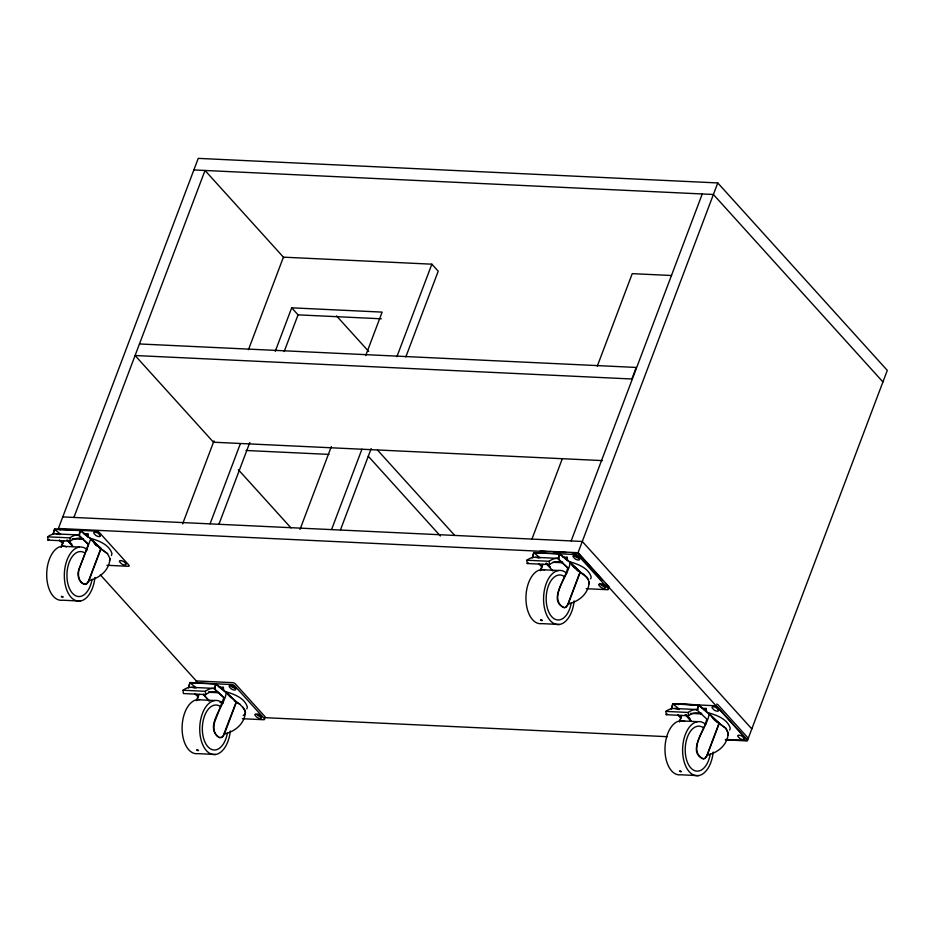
<?xml version="1.0" encoding="UTF-8"?>
<svg xmlns="http://www.w3.org/2000/svg" width="934" height="934" viewBox="0 0 934 934"><rect width="100%" height="100%" fill="white"/><g stroke="black" fill="none" stroke-linecap="round" stroke-linejoin="round"><path stroke-width="1.4" d="M106.966 565.28L128.11 566.284A2.253 0.922 20.7 0 0 128.915 565.198L99.237 532.392A2.253 0.922 20.7 0 0 96.33 531.142L54.441 529.088L53.098 534.353L54.662 529.356L80.184 530.57L78.911 535.567L88.403 544.37L79.215 535.591L80.546 530.314L90.808 538.813L78.584 570.417C76.915 575.577 79.238 584.007 85.543 584.275M88.403 544.37L80.406 565.619C77.65 570.884 76.962 581.076 84.142 584.17M242.373 718.713L263.516 719.717A2.253 0.922 20.7 0 0 264.322 718.631L234.644 685.825A2.253 0.922 20.7 0 0 231.737 684.575L189.847 682.52L188.505 687.786L190.081 682.789L215.591 684.003L214.318 689L224.113 697.815L214.622 689.023L215.952 683.746L226.215 692.246C225.701 705.275 202.83 727.142 219.548 737.603M223.81 697.803L215.812 719.052C213.349 724.107 212.368 732.77 218.124 736.938M586.202 588.7L607.357 589.704A2.253 0.922 20.7 0 0 608.151 588.618L578.485 555.812A2.253 0.922 20.7 0 0 575.566 554.551L533.676 552.496L532.345 557.773L533.909 552.776L559.431 553.979L558.158 558.987L567.65 567.79C566.261 578.204 546.974 601.718 564.79 607.684M567.65 567.79L558.45 558.999L559.793 553.734L570.044 562.221C569.833 574.76 547.464 596.978 563.389 607.59M719.122 723.149L698.83 704.901L672.714 703.664L671.383 708.929L672.947 703.944L698.469 705.147L697.196 710.155L706.688 718.946C705.649 729.291 685.941 752.851 703.827 758.852M708.999 713.611L709.081 713.389C708.871 725.928 686.502 748.146 702.426 758.758M698.83 704.901L697.196 710.155M88.952 580.656C99.786 577.877 109.08 570.627 110.025 558.672L107.562 553.699L98.969 547.406L107.562 553.699M111.426 555.508L111.963 553.535C109.056 544.277 98.198 540.494 89.664 538.101M246.833 708.941L247.37 706.968C244.463 697.71 233.605 693.927 225.071 691.534M568.199 604.064C579.022 601.298 588.327 594.047 589.261 582.092L586.809 577.13L577.154 570.254M590.662 578.917L591.199 576.955C588.292 567.685 577.434 563.903 568.911 561.521M727.761 735.221L728.298 733.248L725.846 728.298L717.254 721.982L725.835 728.286L728.298 733.248C727.364 745.215 718.059 752.465 707.236 755.232M729.699 730.084L730.236 728.123C727.329 718.853 716.471 715.07 707.949 712.689M109.476 560.634L110.025 558.672M588.724 584.054L589.261 582.092M61.084 547.137L62.59 543.144L59.426 540.214M61.387 547.149L63.745 540.903M73.903 517.436L205.013 170.467L283.924 257.726M85.251 584.252L86.839 583.797L88.707 581.298L101.094 548.527L90.726 539.035M86.535 583.785L88.415 581.287L100.802 548.515M182.644 523.857L214.003 440.848M248.456 349.69L283.411 257.165L431.847 264.182L438.209 271.21L405.823 356.928M210.092 523.764L240.377 443.638M275.273 351.289L291.688 307.823L382.134 312.108L365.708 355.562M219.023 523.997L249.81 442.518M284.193 351.523L298.051 314.851L291.688 307.823M196.502 700.57L197.996 696.577L194.832 693.647M196.794 700.582L199.152 694.336M226.133 692.468L236.209 701.948L240.155 704.493M300.024 529.403L331.325 446.557M223.028 736.202L236.209 701.948M219.257 737.591L222.245 737.23L224.113 734.731L236.5 701.959L226.04 692.339M331.593 529.508L361.925 449.231M396.892 356.706L431.847 264.182M340.525 529.73L371.195 448.542M531.983 538.976L562.315 458.699M597.281 366.175L632.236 273.65L671.534 275.507M540.331 570.557L541.837 566.564L538.673 563.634M540.634 570.569L542.981 564.311M571.164 540.938L702.263 193.968M564.498 607.672L566.074 607.217L567.954 604.707L580.341 571.947L569.962 562.443M602.278 579.967L577.924 553.033L717.767 182.936L198.242 158.371L58.398 528.481L545.911 551.515M565.782 607.193L567.662 604.695L579.243 574.048M579.757 572.682L580.037 571.923M679.368 721.725L680.874 717.732L677.71 714.802M679.66 721.737L681.727 715.467M704.82 758.361L706.699 755.863L719.075 723.091L708.918 713.483M703.524 758.84L705.112 758.385L706.991 755.875L719.378 723.103M725.625 739.448L747.445 740.475L887.3 370.378L717.767 182.936M243.19 715.502L244.883 714.066L245.432 712.105L244.778 709.747L240.131 704.481L236.465 701.936M90.633 538.906L101.094 548.527M569.88 562.326L580.341 571.947M85.438 534.96L87.959 533.898L88.31 537.178M220.844 688.393L223.366 687.331L223.716 690.611M564.673 558.38L567.207 557.306L567.557 560.598M703.711 709.548L706.244 708.474L706.594 711.766M224.358 734.089C235.193 731.31 244.486 724.06 245.432 712.105L242.968 707.131M220.657 737.685L221.942 737.218M193.875 169.941L713.401 194.494L882.934 381.948M298.051 314.851L381.317 318.798M139.458 343.957L636.217 367.436L631.851 378.994L135.08 355.515L213.489 442.214L602.453 460.602M246.039 450.48L328.99 454.403M62.765 516.911L582.291 541.463L751.823 728.917M553.185 551.866L566.284 552.484M572.098 552.753L577.924 553.033M575.869 555.835L577.025 555.882M83.791 533.699L87.959 533.898M563.027 557.119L567.207 557.306M56.309 533.898L78.573 534.948M535.556 557.318L557.82 558.369M72.128 538.79L83.254 539.315A35.562 20.209 -87.3 0 0 70.237 541.16L47.973 540.109L47.622 536.817L69.887 537.867A35.177 19.988 -87.3 0 1 79.67 535.065M79.086 538.486L83.336 538.684M552.753 562.28L562.501 562.735A35.562 20.209 -87.3 0 0 549.484 564.58L527.22 563.529L526.869 560.237L549.134 561.287A35.177 19.988 -87.3 0 1 558.917 558.485M556.909 561.836L562.583 562.105M62.59 543.144L59.729 540.226M541.837 566.564L538.965 563.646M61.726 546.25L79.343 547.091M540.961 569.67L558.59 570.499M601.566 584.24L603.878 584.345M61.27 596.733L63.127 596.826M540.517 620.153L542.362 620.234M80.149 601.041L62.531 600.212A27.086 15.388 -87.3 0 1 46.828 571.211A27.086 15.388 -87.3 0 1 66.512 546.892M559.396 624.461L541.767 623.62A27.086 15.388 -87.3 0 1 526.005 595.682A27.086 15.388 -87.3 0 1 544.58 569.903M232.029 685.848L233.185 685.906M702.064 708.276L706.244 708.474M674.593 708.486L696.857 709.536M219.198 687.132L223.366 687.331M191.715 687.331L213.979 688.381M690.401 713.378L701.539 713.903A35.562 20.209 -87.3 0 0 688.521 715.748L666.257 714.685L665.895 711.404L688.171 712.455A35.177 19.988 -87.3 0 1 697.955 709.642M698.784 713.132L701.621 713.261M208.924 692.292L218.661 692.748A35.562 20.209 -87.3 0 0 205.643 694.592L183.379 693.542L183.029 690.249L205.293 691.3A35.177 19.988 -87.3 0 1 215.077 688.498M208.819 691.65L215.906 691.977M680.874 717.732L678.002 714.814M197.996 696.577L195.136 693.658M679.999 720.838L697.628 721.667M197.132 699.683L214.762 700.523M220.027 702.52L222.864 702.66M257.726 714.253L258.881 714.312M264.31 717.639L667.413 736.692M725.239 739.868L746.394 740.872A2.253 0.922 20.7 0 0 747.188 739.786L717.522 706.98A2.253 0.922 20.7 0 0 714.603 705.719L679.357 704.049A2.253 0.922 20.7 0 0 678.294 704.703M679.543 771.321L681.4 771.402M196.677 750.165L198.533 750.259M698.434 775.629L680.804 774.788A27.086 15.388 -87.3 0 1 665.101 745.787A27.086 15.388 -87.3 0 1 684.785 721.468M215.556 754.474L197.938 753.645A27.086 15.388 -87.3 0 1 182.118 726.769A27.086 15.388 -87.3 0 1 199.549 699.671M578.181 570.802L583.972 574.457L588.607 579.722M234.376 700.839L236.547 702.018M559.431 553.979L567.615 560.739M533.909 552.776L540.05 557.843M698.469 705.147L706.653 711.906M672.947 703.944L679.088 709.011M80.184 530.57L88.38 537.33M54.662 529.356L60.815 534.435M215.591 684.003L225.83 692.456M190.081 682.789L196.222 687.868M547.009 563.809L550.079 566.634M686.046 714.977L690.144 718.748M67.762 540.401L71.86 544.16M686.385 715.094L689.304 717.872M68.1 540.517L70.05 542.362M606.178 584.275L747.445 740.475M576.36 555.158L577.691 556.617M602.722 584.299L603.387 585.023M574.048 555.041L575.367 556.512A2.825 1.156 20.7 0 0 579.57 558.065M599.733 583.458L601.064 584.918A2.825 1.156 20.7 0 0 605.687 586.354M711.72 716.623L716.623 722.029M712.619 717.919L714.58 720.091M569.752 562.21L576.605 569.775M571.631 564.591L574.562 567.837M336.544 315.902L368.697 351.453M686.21 715.409L691.102 720.814M685.147 714.557L691.02 721.048M546.192 563.167L550.114 567.487M546.11 563.389L552.963 570.954M679.952 770.772L681.003 771.951M540.914 619.616L541.965 620.783M377.523 450.083L454.496 535.182M368.288 456.259L440.381 535.976M238.357 469.709L290.976 527.885M232.531 685.171L233.85 686.63M230.208 685.066L231.527 686.525A2.825 1.156 20.7 0 0 235.73 688.078M90.505 538.79L97.358 546.367M94.346 543.343L96.295 545.503M227.873 694.394L230.815 697.628M100.288 574.795L196.747 681.446M67.925 540.833L72.829 546.238M66.863 539.969L72.735 546.46M203.332 694.266L209.204 700.745M203.25 694.487L209.123 700.979M61.667 596.196L62.73 597.363M197.074 749.628L198.136 750.796M688.171 712.455L688.521 715.748M549.134 561.287L549.484 564.58M205.293 691.3L205.643 694.592M69.887 537.867L70.237 541.16M59.998 529.987A2.253 0.922 20.7 0 1 61.072 529.473M94.918 577.516A27.086 15.388 -87.3 0 1 75.234 600.352A27.086 15.388 -87.3 0 1 65.602 564.661A27.086 15.388 -87.3 0 1 87.469 549.904M92.046 579.232A22.521 12.796 -87.3 0 1 75.467 595.659A22.521 12.796 -87.3 0 1 67.902 566.634A22.521 12.796 -87.3 0 1 85.274 553.243M47.622 536.817A35.177 19.988 -87.3 0 1 59.578 534.552M47.973 540.109A35.562 20.209 -87.3 0 1 49.023 539.385M608.524 587.755A2.253 0.922 20.7 0 0 608.886 586.692L579.208 553.885A2.253 0.922 20.7 0 0 576.301 552.624L541.043 550.967A2.253 0.922 20.7 0 0 540.249 552.041M539.245 553.395A2.253 0.922 20.7 0 1 540.319 552.893M574.165 600.924A27.086 15.388 -87.3 0 1 554.481 623.772A27.086 15.388 -87.3 0 1 544.849 588.081A27.086 15.388 -87.3 0 1 566.716 573.324M571.293 602.652A22.521 12.796 -87.3 0 1 554.714 619.079A22.521 12.796 -87.3 0 1 547.149 590.043A22.521 12.796 -87.3 0 1 564.521 576.663M526.869 560.237A35.177 19.988 -87.3 0 1 538.825 557.972M527.22 563.529A35.562 20.209 -87.3 0 1 528.259 562.805M747.749 738.887A2.253 0.922 20.7 0 0 747.912 737.86L718.246 705.053A2.253 0.922 20.7 0 0 716.682 704.084M713.202 752.092A27.086 15.388 -87.3 0 1 693.507 774.928A27.086 15.388 -87.3 0 1 683.886 739.249A27.086 15.388 -87.3 0 1 705.754 724.492M710.33 753.82A22.521 12.796 -87.3 0 1 693.752 770.246A22.521 12.796 -87.3 0 1 686.186 741.211A22.521 12.796 -87.3 0 1 703.547 727.831M665.895 711.404A35.177 19.988 -87.3 0 1 678.913 709.56M666.257 714.685A35.562 20.209 -87.3 0 1 667.296 713.973M264.882 717.732A2.253 0.922 20.7 0 0 265.046 716.705L235.38 683.898A2.253 0.922 20.7 0 0 232.461 682.649L197.214 680.979A2.253 0.922 20.7 0 0 196.409 682.065M260.866 716.506A2.825 1.156 20.7 0 1 257.224 714.93M195.475 683.186A2.253 0.922 20.7 0 1 196.479 682.906M230.324 730.948A27.086 15.388 -87.3 0 1 210.64 753.785A27.086 15.388 -87.3 0 1 201.008 718.094A27.086 15.388 -87.3 0 1 222.876 703.337M227.452 732.665A22.521 12.796 -87.3 0 1 210.874 749.091A22.521 12.796 -87.3 0 1 203.308 720.067A22.521 12.796 -87.3 0 1 220.681 706.676M183.029 690.249A35.177 19.988 -87.3 0 1 194.984 687.984M718.316 709.817L716.985 708.357A2.825 1.156 20.7 0 0 713.342 706.781A2.825 1.156 20.7 0 0 712.35 708.135L713.681 709.606A2.825 1.156 20.7 0 0 717.324 711.171A2.825 1.156 20.7 0 0 718.316 709.817M744.013 738.234L742.682 736.763A2.825 1.156 20.7 0 0 739.039 735.198A2.825 1.156 20.7 0 0 738.047 736.552L739.366 738.012A2.825 1.156 20.7 0 0 743.009 739.588A2.825 1.156 20.7 0 0 744.013 738.234M579.278 558.66L577.959 557.189A2.825 1.156 20.7 0 0 574.305 555.613A2.825 1.156 20.7 0 0 573.313 556.968L574.644 558.439A2.825 1.156 20.7 0 0 578.286 560.015A2.825 1.156 20.7 0 0 579.278 558.66M604.975 587.066L603.644 585.606A2.825 1.156 20.7 0 0 600.002 584.03A2.825 1.156 20.7 0 0 599.009 585.385L600.34 586.844A2.825 1.156 20.7 0 0 603.983 588.42A2.825 1.156 20.7 0 0 604.975 587.066M100.031 535.24L98.712 533.769A2.825 1.156 20.7 0 0 95.07 532.205A2.825 1.156 20.7 0 0 94.077 533.559L95.396 535.019A2.825 1.156 20.7 0 0 99.039 536.595A2.825 1.156 20.7 0 0 100.031 535.24M125.728 563.646L124.409 562.186A2.825 1.156 20.7 0 0 120.766 560.61A2.825 1.156 20.7 0 0 119.762 561.964L121.093 563.424A2.825 1.156 20.7 0 0 124.736 565A2.825 1.156 20.7 0 0 125.728 563.646M235.438 688.673L234.119 687.202A2.825 1.156 20.7 0 0 230.476 685.638A2.825 1.156 20.7 0 0 229.484 686.992L230.803 688.451A2.825 1.156 20.7 0 0 234.446 690.028A2.825 1.156 20.7 0 0 235.438 688.673M261.135 717.079L259.815 715.619A2.825 1.156 20.7 0 0 256.173 714.043A2.825 1.156 20.7 0 0 255.169 715.397L256.5 716.857A2.825 1.156 20.7 0 0 260.142 718.433A2.825 1.156 20.7 0 0 261.135 717.079"/></g></svg>
